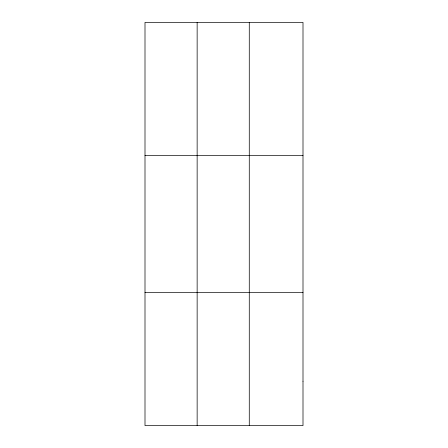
<?xml version="1.0" encoding="UTF-8"?>
<svg xmlns="http://www.w3.org/2000/svg" width="448" height="448" viewBox="0 0 448 448"><rect width="100%" height="100%" fill="white"/><g stroke="black" fill="none" stroke-linecap="round" stroke-linejoin="round"><path stroke-width="0.67" d="M197.142 22.4L197.142 425.6M249.278 22.4L249.278 425.6M145.001 155.456L302.999 155.456M145.001 292.544L302.999 292.544M302.999 381.248L302.999 425.6L145.001 425.6L145.001 22.4L302.999 22.4L302.999 381.248"/></g></svg>
